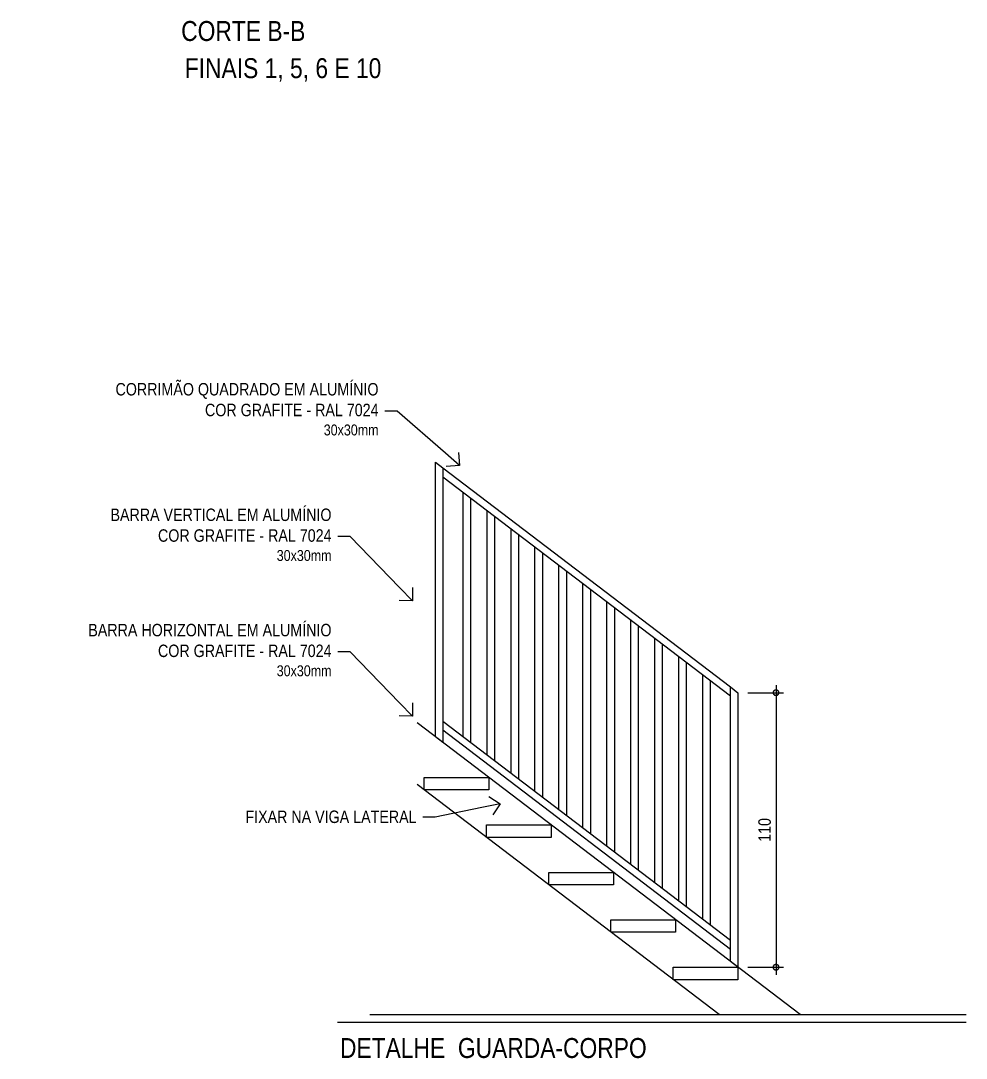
# Model space of a CAD drawing. Header units: metres. Extents: x 8 to 38.7, y -6.4 to 5.4.
# Drawn here: x 12.561 to 16.359, y -6.35 to -2.181 of the extents above; entities that cross this region are included whole.
import ezdxf
from ezdxf import colors
from ezdxf.entities.mleader import LeaderData, LeaderLine
from ezdxf.math import Vec2, Vec3

# ---------------------------------------------------------------- set-up
doc = ezdxf.new("R2010")
doc.units = ezdxf.units.M
doc.header["$PDMODE"] = 35
doc.linetypes.add('DASHEDX2', pattern=[1.5, 1, -0.5])
for name, color, linetype in [('ARQ-ALV ACAB', 4, 'Continuous'), ('ARQ-AUX1', 1, 'Continuous'), ('ARQ-DIM', 2, 'Continuous'), ('ARQ-PRJ', 7, 'DASHEDX2'), ('ARQ-SIM', 1, 'Continuous'), ('ARQ-TXT', 2, 'Continuous')]:
    doc.layers.add(name, color=color, linetype=linetype)
doc.styles.add('Adesa', font='ARIALN.TTF')
doc.dimstyles.new('ADESA 1-0025', dxfattribs={"dimtxt": 0.05, "dimasz": 0.045, "dimexe": 0.03, "dimexo": 0.04, "dimgap": 0.02, "dimtad": 1, "dimtoh": 1, "dimdec": 0, "dimlfac": 100, "dimzin": 4, "dimtxsty": 'Adesa', "dimblk": 'DOTSMALL', "dimcen": 1, "dimdle": 0.03, "dimclrd": 1, "dimclre": 1, "dimclrt": 256, "dimazin": 1, "dimtm": 1e-09, "dimtfac": 1, "dimtdec": 0, "dimtix": 1, "dimtmove": 2, "dimatfit": 0, "dimldrblk": 'DOTSMALL', "dimfxl": 0.8, "dimtvp": 2, "dimtolj": 1, "dimtzin": 0, "dimarcsym": 0})

# ---------------------------------------------------------------- blocks, each defined once
blk = doc.blocks.new('_Open90')
at = {"color": 0, "linetype": 'ByBlock', "lineweight": -2}
for p, q in [((0, 0), (-1, 0)), ((-0.5, 0.5), (0, 0)), ((0, 0), (-0.5, -0.5))]:
    blk.add_line(p, q, dxfattribs=at)
blk = doc.blocks.new('_DotSmall')
at = {"color": 0, "linetype": 'ByBlock', "const_width": 0.5}
blk.add_lwpolyline([(-0.0625, 0, 1), (0.0625, 0, 1)], format="xyb", close=True, dxfattribs=at)
blk = doc.blocks.new('*D115')
at = {"layer": 'ARQ-DIM', "color": 1, "lineweight": -2, "transparency": 16777216}
for p, q in [((15.5945, -4.8512), (15.5945, -6.0144)), ((15.4815, -4.8812), (15.6245, -4.8812)), ((15.4815, -5.9844), (15.6245, -5.9844))]:
    blk.add_line(p, q, dxfattribs=at)
at = {"layer": 'Defpoints', "color": 0, "transparency": 16777216}
for p in [(15.4415, -4.8812), (15.4415, -5.9844, 0), (15.5945, -5.9844)]:
    blk.add_point(p, dxfattribs=at)
at = {"layer": 'ARQ-DIM', "color": 1, "lineweight": -2, "transparency": 16777216, "xscale": 0.045, "yscale": 0.045, "zscale": 0.045}
for p, rotation in [((15.5945, -4.8812), 90), ((15.5945, -5.9844), 270)]:
    blk.add_blockref('_DotSmall', p, dxfattribs=dict(at, rotation=rotation))
at = {"layer": 'ARQ-DIM', "transparency": 16777216, "insert": (15.5489, -5.4328), "char_height": 0.05, "attachment_point": 5, "rotation": 90, "style": 'Adesa'}
blk.add_mtext('\\A1;110', dxfattribs=at)

msp = doc.modelspace()

# ---------------------------------------------------------------- linework, layer by layer
at = {"layer": 'ARQ-ALV ACAB'}
msp.add_line((13.96286, -6.17504, -0.00004), (16.35859, -6.17504, -0.00004), dxfattribs=at)
at = {"layer": 'ARQ-AUX1'}
for p, q in [((14.33774, -5.05699, -0.00004), (14.33774, -4.07566, -0.00004)), ((14.36774, -4.09853, -0.00004), (14.36774, -5.07987, -0.00004)), ((14.43399, -5.13037, -0.00004), (14.43399, -4.14904, -0.00004)), ((14.46399, -4.17191, -0.00004), (14.46399, -5.15325, -0.00004)), ((14.53024, -5.20376, -0.00004), (14.53024, -4.22242, -0.00004)), ((14.56024, -4.24529, -0.00004), (14.56024, -5.22663, -0.00004)), ((14.62649, -5.27714, -0.00004), (14.62649, -4.2958, -0.00004)), ((14.65649, -4.31867, -0.00004), (14.65649, -5.30001, -0.00004)), ((14.72274, -5.35052, -0.00004), (14.72274, -4.36918, -0.00004)), ((14.75274, -4.39206, -0.00004), (14.75274, -5.37339, -0.00004)), ((14.81899, -5.4239, -0.00004), (14.81899, -4.44256, -0.00004)), ((14.84899, -4.46544, -0.00004), (14.84899, -5.44677, -0.00004)), ((14.91524, -5.49728, -0.00004), (14.91524, -4.51595, -0.00004)), ((14.94524, -4.53882, -0.00004), (14.94524, -5.52015, -0.00004)), ((15.01149, -5.57066, -0.00004), (15.01149, -4.58933, -0.00004)), ((15.04149, -4.6122, -0.00004), (15.04149, -5.59353, -0.00004)), ((15.10774, -5.64404, -0.00009), (15.10774, -4.66271, -0.00009)), ((15.13774, -4.68558, -0.00009), (15.13774, -5.66691, -0.00009)), ((15.20399, -5.71742, -0.00004), (15.20399, -4.73609, -0.00004)), ((15.23399, -4.75896, -0.00004), (15.23399, -5.74029, -0.00004)), ((15.30024, -5.7908, -0.00004), (15.30024, -4.80947, -0.00004)), ((15.33024, -4.83234, -0.00004), (15.33024, -5.81368, -0.00004)), ((15.69149, -6.17504, -0.00004), (14.15285, -5.00198, -0.00004)), ((15.36591, -6.17504, -0.00004), (14.15285, -5.25021, -0.00004))]:
    msp.add_line(p, q, dxfattribs=at)
at = {"layer": 'ARQ-AUX1', "elevation": -0.00004}
for points in [[(14.22649, -3.9549), (14.25649, -3.97777), (14.25649, -5.081), (14.22649, -5.05812)], [(15.41149, -4.85834), (15.44149, -4.88121), (15.44149, -5.98444), (15.41149, -5.96157)]]:
    msp.add_lwpolyline(points, close=True, dxfattribs=at)
at = {"layer": 'ARQ-AUX1'}
for points, elevation in [([(14.25649, -3.97777), (15.41149, -4.85834)], -0.00009), ([(14.25649, -4.01371), (15.41149, -4.89429)], -0.00009), ([(14.25649, -4.99505), (15.41149, -5.87562)], -0.00004), ([(14.25649, -5.031), (15.41149, -5.91157)], -0.00004)]:
    msp.add_lwpolyline(points, dxfattribs=dict(at, elevation=elevation))
at = {"layer": 'ARQ-DIM'}
msp.add_line((13.83286, -6.20504, -0.00005), (16.35859, -6.20504, -0.00005), dxfattribs=at)
at = {"layer": 'ARQ-PRJ', "elevation": -0.00004}
for points in [[(14.18149, -5.22204), (14.44149, -5.22204), (14.44149, -5.27204), (14.18149, -5.27204)], [(14.43149, -5.41264), (14.69149, -5.41264), (14.69149, -5.46264), (14.43149, -5.46264)], [(14.68149, -5.60324), (14.94149, -5.60324), (14.94149, -5.65324), (14.68149, -5.65324)], [(14.93149, -5.79384), (15.19149, -5.79384), (15.19149, -5.84384), (14.93149, -5.84384)], [(15.18149, -5.98444), (15.44149, -5.98444), (15.44149, -6.03444), (15.18149, -6.03444)]]:
    msp.add_lwpolyline(points, close=True, dxfattribs=at)

# ---------------------------------------------------------------- texts
at = {"layer": 'ARQ-TXT', "ltscale": 0.5, "style": 'Adesa'}
for s, p in [('CORTE B-B', (13.20542, -2.26228)), ('FINAIS 1, 5, 6 E 10', (13.21984, -2.41163)), ('DETALHE  GUARDA-CORPO', (13.84321, -6.34908))]:
    msp.add_text(s, height=0.08, dxfattribs=at).set_placement(p)

# ---------------------------------------------------------------- dimensions: what is measured, and where the dimension line sits
at = {"layer": 'ARQ-DIM'}
dim = msp.add_linear_dim(base=(15.59445, -5.98444), p1=(15.44149, -4.88121), p2=(15.44149, -5.98444, -0.00004), angle=90, dimstyle='ADESA 1-0025', dxfattribs=at)
dim.commit()
dim.dimension.update_dxf_attribs({"geometry": '*D115', "text_midpoint": (15.54892, -5.43283)})

# ---------------------------------------------------------------- leaders
at = {"layer": 'ARQ-SIM'}
ml = msp.add_multileader_mtext('Standard', dxfattribs=at)
ml.set_content('CORRIMÃO QUADRADO EM ALUMÍNIO \\PCOR GRAFITE - RAL 7024\\P{\\H0.875x;30x30mm}', color=2, style='Adesa')
ml.set_leader_properties(color=256)
ml.set_arrow_properties(name='OPEN90')
ml.build(insert=Vec2(0, 0))
ml.multileader.update_dxf_attribs({"text_left_attachment_type": 2, "text_right_attachment_type": 2, "dogleg_length": 0.2, "arrow_head_size": 0.075})
ctx = ml.context
ctx.base_point, ctx.char_height, ctx.arrow_head_size, ctx.landing_gap_size, ctx.plane_origin = Vec3(12.92175, -3.74943, 0.00002), 0.05, 0.075, 0.025, Vec3(13.64156, -3.64924, 0.00002)
ctx.left_attachment, ctx.right_attachment, ctx.text_align_type = 2, 2, 2
notes = []
notes.append((ctx, [(0, (1, 1, 0), (14.07305, -3.74943, 0.00002), (-1, 0), 0.05, [(0, [(14.3228, -3.96879, 0.00002)], 0, [])])]))
ctx.mtext.insert, ctx.mtext.width, ctx.mtext.alignment, ctx.mtext.flow_direction = Vec3(13.99805, -3.63684, 0.00002), 1.2481364, 3, 5
ml = msp.add_multileader_mtext('Standard', dxfattribs=at)
ml.set_content('BARRA VERTICAL EM ALUMÍNIO \\PCOR GRAFITE - RAL 7024\\P{\\H0.875x;30x30mm}', color=2, style='Adesa')
ml.set_leader_properties(color=256)
ml.set_arrow_properties(name='OPEN90')
ml.build(insert=Vec2(0, 0))
ml.multileader.update_dxf_attribs({"text_left_attachment_type": 2, "text_right_attachment_type": 2, "dogleg_length": 0.2, "arrow_head_size": 0.075})
ctx = ml.context
ctx.base_point, ctx.char_height, ctx.arrow_head_size, ctx.landing_gap_size, ctx.plane_origin = Vec3(12.90305, -4.2539, 0.00002), 0.05, 0.075, 0.025, Vec3(13.45277, -4.51219, 0.00002)
ctx.left_attachment, ctx.right_attachment, ctx.text_align_type = 2, 2, 2
notes.append((ctx, [(0, (1, 1, 0), (13.88426, -4.2539, 0.00002), (-1, 0), 0.05, [(0, [(14.13401, -4.51219, 0.00002)], 0, [])])]))
ctx.mtext.insert, ctx.mtext.width, ctx.mtext.alignment, ctx.mtext.flow_direction = Vec3(13.80926, -4.14131, 0.00002), 1.2481364, 3, 5
ml = msp.add_multileader_mtext('Standard', dxfattribs=at)
ml.set_content('BARRA HORIZONTAL EM ALUMÍNIO \\PCOR GRAFITE - RAL 7024\\P{\\H0.875x;30x30mm}', color=2, style='Adesa')
ml.set_leader_properties(color=256)
ml.set_arrow_properties(name='OPEN90')
ml.build(insert=Vec2(0, 0))
ml.multileader.update_dxf_attribs({"text_left_attachment_type": 2, "text_right_attachment_type": 2, "dogleg_length": 0.2, "arrow_head_size": 0.075})
ctx = ml.context
ctx.base_point, ctx.char_height, ctx.arrow_head_size, ctx.landing_gap_size, ctx.plane_origin = Vec3(12.81396, -4.71726, 0.00002), 0.05, 0.075, 0.025, Vec3(13.45277, -4.97555, 0.00002)
ctx.left_attachment, ctx.right_attachment, ctx.text_align_type = 2, 2, 2
notes.append((ctx, [(0, (1, 1, 0), (13.88426, -4.71726, 0.00002), (-1, 0), 0.05, [(0, [(14.13401, -4.97555, 0.00002)], 0, [])])]))
ctx.mtext.insert, ctx.mtext.width, ctx.mtext.alignment, ctx.mtext.flow_direction = Vec3(13.80926, -4.60466, 0.00002), 1.2481364, 3, 5
ml = msp.add_multileader_mtext('Standard', dxfattribs=at)
ml.set_content('FIXAR NA VIGA LATERAL', color=2, style='Adesa')
ml.set_leader_properties(color=256)
ml.set_arrow_properties(name='OPEN90')
ml.build(insert=Vec2(0, 0))
ml.multileader.update_dxf_attribs({"text_left_attachment_type": 2, "text_right_attachment_type": 2, "dogleg_length": 0.2, "arrow_head_size": 0.075})
ctx = ml.context
ctx.base_point, ctx.char_height, ctx.arrow_head_size, ctx.landing_gap_size, ctx.plane_origin = Vec3(13.44532, -5.38081), 0.05, 0.075, 0.025, Vec3(13.79439, -5.6391)
ctx.left_attachment, ctx.right_attachment, ctx.text_align_type = 2, 2, 2
notes.append((ctx, [(0, (1, 1, 0), (14.22588, -5.38081), (-1, 0), 0.05, [(0, [(14.48599, -5.32768)], 0, [])])]))
ctx.mtext.insert, ctx.mtext.width, ctx.mtext.alignment, ctx.mtext.flow_direction = Vec3(14.15088, -5.35494), 1.2481364, 3, 5
for ctx, leaders in notes:
    for number, flags, end, landing, length, lines in leaders:
        leader = LeaderData()
        leader.index, (leader.has_last_leader_line, leader.has_dogleg_vector, leader.attachment_direction) = number, flags
        leader.last_leader_point, leader.dogleg_vector, leader.dogleg_length = Vec3(end), Vec3(landing), length
        for number, points, colour, breaks in lines:
            line = LeaderLine()
            line.index, line.vertices, line.color, line.breaks = number, Vec3.list(points), colors.encode_raw_color(colour), breaks
            leader.lines.append(line)
        ctx.leaders.append(leader)

doc.saveas('drawing.dxf')
